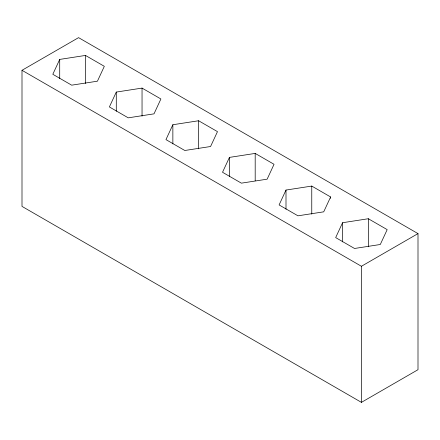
<?xml version="1.0" encoding="UTF-8"?>
<svg xmlns="http://www.w3.org/2000/svg" width="440" height="440" viewBox="0 0 440 440"><rect width="100%" height="100%" fill="white"/><g stroke="black" fill="none" stroke-linecap="round" stroke-linejoin="round"><path stroke-width="0.66" d="M59.714 59.417L52.811 74.288L71.671 85.173L97.427 81.191L104.33 66.319L85.476 55.429L59.714 59.417L59.714 78.579M116.287 92.076L109.384 106.948L128.238 117.838L154 113.85L160.903 98.978L142.043 88.094L116.287 92.076L116.287 111.238M172.86 124.735L165.957 139.607L184.811 150.496L210.573 146.509L217.476 131.637L198.616 120.753L172.86 124.735L172.86 143.897M229.427 157.399L222.525 172.271L241.384 183.156L267.141 179.174L274.043 164.302L255.189 153.412L229.427 157.399L229.427 176.561M286 190.058L279.098 204.93L297.957 215.82L323.714 211.833L330.616 196.961L311.762 186.076L286 190.058L286 209.22M342.573 222.723L335.671 237.595L354.525 248.479L380.286 244.497L387.189 229.625L368.33 218.735L342.573 222.723L342.573 241.885M22 70.301L78.573 37.642L418 233.607L418 369.699L361.427 402.358L22 206.393L22 70.301L361.427 266.272L418 233.607M368.33 218.735L368.33 246.796M361.427 266.272L361.427 402.358M330.616 196.961L330.616 198.33M311.762 186.076L311.762 214.132M255.189 153.412L255.189 180.785M198.616 120.753L198.616 148.808M142.043 88.094L142.043 116.149M85.476 55.429L85.476 83.49"/></g></svg>
